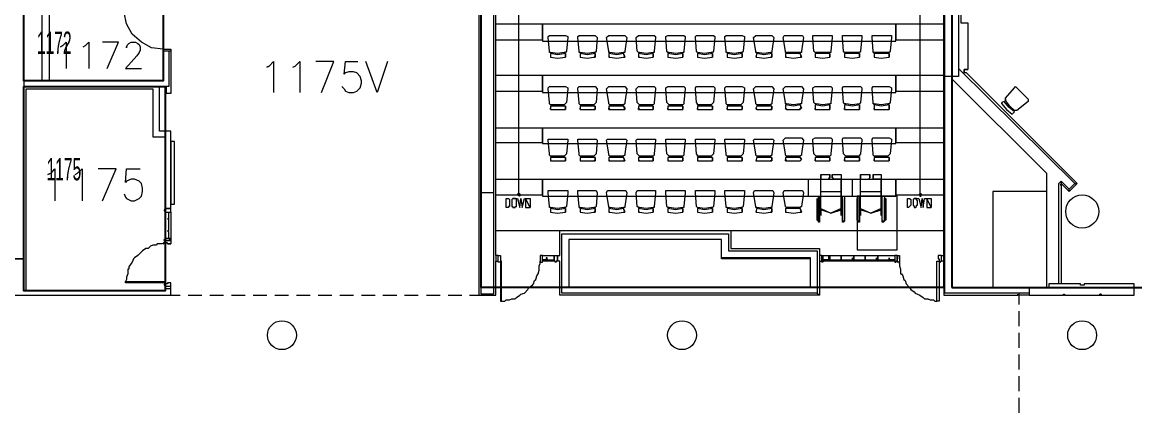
# Model space of a CAD drawing. Header units: metres. Extents: x 3 to 116, y 0 to 119.
# Drawn here: x 27.51 to 52.48, y 50.05 to 58.81 of the extents above; entities that cross this region are included whole.
import ezdxf

# ---------------------------------------------------------------- set-up
doc = ezdxf.new("R2010")
doc.units = ezdxf.units.M
doc.layers.add('PDF_Geometry', color=7, linetype='Continuous', transparency=0.8)
doc.styles.get("Standard").update_dxf_attribs({"font": 'arial.ttf', "width": 0.5, "height": 0.5})

msp = doc.modelspace()

# ---------------------------------------------------------------- linework, layer by layer
for points in [[(37.806, 70.414), (48.193, 70.414), (48.193, 52.864), (37.806, 52.864)], [(48.372, 52.864), (69.119, 52.864), (69.119, 70.439), (48.372, 70.439)], [(27.548, 59.183), (30.669, 59.183), (30.669, 57.495), (27.548, 57.495)], [(27.548, 57.367), (30.72, 57.367), (30.72, 52.788), (27.548, 52.788)]]:
    msp.add_lwpolyline(points, close=True)
at = {"layer": 'PDF_Geometry', "lineweight": 5}
for points in [[(48.219, 70.414), (52.465, 70.414), (52.465, 70.465), (37.755, 70.465), (37.755, 52.685), (38.139, 52.685), (38.139, 53.453)], [(50.112, 52.736), (48.219, 52.736), (48.219, 57.597), (48.219, 70.414), (39.879, 70.414), (39.879, 69.493), (38.088, 69.493)], [(48.193, 53.581), (48.193, 69.084), (46.3, 69.084), (46.3, 70.081), (40.211, 70.081)], [(51.263, 70.081), (51.34, 70.081), (51.34, 70.056), (51.34, 70.081), (51.263, 70.081), (51.263, 70.056), (50.547, 70.056), (50.547, 70.107), (48.526, 70.107), (48.526, 57.597), (48.219, 57.597)], [(38.139, 53.581), (38.139, 69.16), (40.211, 69.16), (40.16, 69.212), (38.088, 69.212)], [(38.651, 54.937), (38.651, 65.732)], [(47.656, 65.732), (47.656, 54.937)], [(48.73, 65.221), (48.73, 64.197), (48.577, 64.197), (48.577, 58.799), (48.73, 58.799), (48.73, 57.751)], [(30.618, 59.465), (30.797, 59.465), (30.797, 59.183), (27.548, 59.183), (27.548, 53.504)], [(27.548, 57.495), (27.957, 57.495), (27.957, 59.183)], [(28.111, 59.183), (28.111, 57.495), (30.669, 57.495), (30.669, 58.211), (30.413, 58.237), (30.183, 58.365), (29.978, 58.544), (29.85, 58.774), (29.799, 59.03), (29.799, 59.055), (29.799, 59.03), (30.669, 59.03), (30.669, 59.055), (29.799, 59.055)], [(38.139, 58.416), (39.188, 58.416), (39.188, 58.774), (39.188, 58.39), (47.118, 58.39), (47.118, 58.774), (47.118, 58.416), (48.193, 58.416)], [(38.139, 58.774), (39.188, 58.774), (48.193, 58.774)], [(43.972, 58.134), (43.997, 58.134), (43.972, 58.134), (43.972, 58.16), (43.921, 58.467), (43.972, 58.518), (44.33, 58.518), (44.381, 58.467), (44.33, 58.16), (44.33, 58.134), (44.304, 58.134), (44.151, 58.109), (43.997, 58.134)], [(45.302, 58.134), (45.328, 58.134), (45.302, 58.134), (45.277, 58.16), (45.251, 58.467), (45.251, 58.518), (45.686, 58.518), (45.686, 58.467), (45.66, 58.16), (45.66, 58.134), (45.328, 58.134)], [(45.967, 58.134), (45.993, 58.134), (45.967, 58.134), (45.942, 58.16), (45.916, 58.467), (45.916, 58.518), (46.351, 58.518), (46.351, 58.467), (46.325, 58.16), (46.3, 58.134), (45.993, 58.134)], [(46.607, 58.134), (46.632, 58.134), (46.607, 58.134), (46.607, 58.16), (46.581, 58.467), (46.581, 58.518), (47.016, 58.518), (47.016, 58.467), (46.991, 58.16), (46.965, 58.134), (46.632, 58.134)], [(28.418, 58.288), (28.367, 58.262), (28.418, 58.288), (28.494, 58.365), (28.494, 57.776)], [(28.878, 58.262), (28.929, 58.288), (29.006, 58.365), (29.006, 57.776)], [(29.415, 57.776), (29.671, 58.365), (29.313, 58.365)], [(29.85, 58.262), (29.85, 58.237), (29.85, 58.262), (29.876, 58.313), (29.902, 58.339), (29.953, 58.365), (30.055, 58.365), (30.106, 58.339), (30.132, 58.313), (30.157, 58.262), (30.157, 58.186), (30.132, 58.134), (30.081, 58.058), (29.825, 57.776), (30.183, 57.776)], [(30.848, 58.16), (30.669, 58.16), (30.669, 58.211), (30.848, 58.211), (30.848, 57.213), (30.746, 57.213), (30.746, 57.367)], [(30.797, 58.16), (30.797, 57.367), (27.599, 57.367)], [(33.048, 57.827), (32.997, 57.802), (33.048, 57.827), (33.15, 57.93), (33.15, 57.239)], [(33.585, 57.802), (33.637, 57.827), (33.739, 57.93), (33.739, 57.239)], [(34.225, 57.239), (34.506, 57.93), (34.097, 57.93)], [(34.685, 57.367), (34.737, 57.316), (34.762, 57.265), (34.839, 57.239), (34.941, 57.239), (35.018, 57.265), (35.095, 57.341), (35.12, 57.444), (35.12, 57.495), (35.095, 57.597), (35.018, 57.674), (34.941, 57.699), (34.839, 57.699), (34.762, 57.674), (34.737, 57.648), (34.762, 57.93), (35.044, 57.93)], [(35.709, 57.93), (35.478, 57.239), (35.223, 57.93)], [(39.7, 58.109), (39.7, 58.032), (39.7, 58.109), (39.521, 58.083), (39.367, 58.109), (39.367, 58.032), (39.521, 58.006), (39.7, 58.032)], [(40.365, 58.109), (40.365, 58.032), (40.365, 58.109), (40.186, 58.083), (40.032, 58.109), (40.032, 58.032), (40.186, 58.006), (40.339, 58.032), (40.365, 58.032), (40.339, 58.032)], [(41.004, 58.109), (41.03, 58.032), (41.004, 58.109), (40.851, 58.083), (40.672, 58.109), (40.672, 58.032), (40.697, 58.032), (40.672, 58.032), (40.697, 58.032), (40.851, 58.006), (41.004, 58.032), (41.03, 58.032), (41.004, 58.032)], [(41.669, 58.109), (41.669, 58.032), (41.669, 58.109), (41.516, 58.083), (41.337, 58.109), (41.337, 58.032), (41.362, 58.032), (41.337, 58.032), (41.362, 58.032), (41.516, 58.006), (41.669, 58.032)], [(42.335, 58.109), (42.335, 58.032), (42.335, 58.109), (42.181, 58.083), (42.002, 58.109), (42.002, 58.032), (42.181, 58.006), (42.335, 58.032)], [(43, 58.109), (43, 58.032), (43, 58.109), (42.821, 58.083), (42.667, 58.109), (42.667, 58.032), (42.821, 58.006), (43, 58.032)], [(43.665, 58.109), (43.665, 58.032), (43.665, 58.109), (43.486, 58.083), (43.332, 58.109), (43.332, 58.032), (43.486, 58.006), (43.665, 58.032)], [(44.33, 58.109), (44.33, 58.032), (44.33, 58.109), (44.151, 58.083), (43.997, 58.109), (43.972, 58.032), (43.997, 58.032), (43.972, 58.032), (43.997, 58.032), (44.151, 58.006), (44.304, 58.032), (44.33, 58.032), (44.304, 58.032)], [(44.97, 58.109), (44.995, 58.032), (44.97, 58.109), (44.637, 58.109), (44.637, 58.032), (44.663, 58.032), (44.637, 58.032), (44.663, 58.032), (44.816, 58.006), (44.97, 58.032), (44.995, 58.032), (44.97, 58.032)], [(45.635, 58.109), (45.635, 58.032), (45.635, 58.109), (45.302, 58.109), (45.302, 58.032), (45.481, 58.006), (45.635, 58.032)], [(46.3, 58.109), (46.3, 58.032), (46.3, 58.109), (45.967, 58.109), (45.967, 58.032), (46.146, 58.006), (46.3, 58.032)], [(46.965, 58.109), (46.965, 58.032), (46.965, 58.109), (46.632, 58.109), (46.632, 58.032), (46.786, 58.006), (46.965, 58.032)], [(48.526, 57.776), (51.135, 55.192), (51.186, 55.192), (48.705, 57.674), (48.653, 57.674), (48.653, 57.751), (48.73, 57.751), (48.653, 57.751), (48.653, 57.674)], [(38.139, 57.265), (39.188, 57.265), (39.188, 57.623), (39.188, 57.239), (47.118, 57.239), (47.118, 57.623), (47.118, 57.265), (48.193, 57.265)], [(38.139, 57.623), (39.188, 57.623), (48.193, 57.623)], [(50.112, 52.864), (48.372, 52.864), (48.372, 57.546), (50.495, 55.423), (50.495, 52.864)], [(29.032, 57.367), (27.548, 57.367)], [(30.72, 52.89), (30.72, 52.788), (27.599, 52.788), (27.599, 57.316), (30.439, 57.316), (30.439, 56.241), (30.72, 56.241), (30.72, 54.63), (30.848, 54.63), (30.72, 54.63), (30.72, 54.604), (30.695, 54.604), (30.695, 54.578), (30.72, 54.578), (30.72, 54.553), (30.848, 54.553), (30.848, 54.63), (30.848, 56.369), (30.592, 56.369), (30.592, 57.367)], [(45.302, 56.983), (45.328, 56.983), (45.302, 56.983), (45.277, 57.009), (45.251, 57.316), (45.251, 57.341), (45.302, 57.367), (45.66, 57.367), (45.686, 57.341), (45.686, 57.316), (45.66, 57.009), (45.66, 56.983), (45.635, 56.983), (45.481, 56.958), (45.328, 56.983)], [(45.967, 56.983), (45.993, 56.983), (45.967, 56.983), (45.942, 57.009), (45.916, 57.316), (45.916, 57.341), (45.942, 57.367), (46.325, 57.367), (46.351, 57.341), (46.351, 57.316), (46.325, 57.009), (46.3, 56.983), (46.146, 56.958), (45.993, 56.983)], [(46.607, 56.983), (46.632, 56.983), (46.607, 56.983), (46.607, 57.009), (46.581, 57.316), (46.581, 57.341), (46.607, 57.367), (46.965, 57.367), (47.016, 57.341), (47.016, 57.316), (46.991, 57.009), (46.965, 56.983), (46.939, 56.983), (46.786, 56.958), (46.632, 56.983)], [(49.574, 57.085), (49.574, 57.06), (49.574, 57.111), (49.779, 57.341), (49.805, 57.367), (50.086, 57.085), (50.086, 57.034), (49.83, 56.83), (49.779, 56.83), (49.677, 56.932), (49.574, 57.06)], [(39.7, 56.932), (39.7, 56.881), (39.7, 56.932), (39.367, 56.932), (39.367, 56.855), (39.367, 56.881), (39.367, 56.855), (39.7, 56.855), (39.7, 56.881), (39.7, 56.855)], [(40.365, 56.932), (40.365, 56.881), (40.365, 56.932), (40.032, 56.932), (40.032, 56.855), (40.032, 56.881), (40.032, 56.855), (40.365, 56.855), (40.365, 56.881), (40.365, 56.855), (40.339, 56.855)], [(41.004, 56.932), (41.03, 56.881), (41.004, 56.932), (40.672, 56.932), (40.672, 56.855), (40.697, 56.855), (40.672, 56.855), (40.672, 56.881), (40.697, 56.855), (41.03, 56.855), (41.03, 56.881), (41.03, 56.855), (41.004, 56.855)], [(41.669, 56.932), (41.669, 56.881), (41.669, 56.932), (41.337, 56.932), (41.337, 56.855), (41.362, 56.855), (41.337, 56.855), (41.337, 56.881), (41.362, 56.855), (41.669, 56.855), (41.669, 56.881), (41.669, 56.855)], [(42.335, 56.932), (42.335, 56.881), (42.335, 56.932), (42.002, 56.932), (42.002, 56.855), (42.002, 56.881), (42.002, 56.855), (42.335, 56.855), (42.335, 56.881), (42.335, 56.855)], [(43, 56.932), (43, 56.881), (43, 56.932), (42.667, 56.932), (42.667, 56.855), (42.667, 56.881), (42.667, 56.855), (43, 56.855), (43, 56.881), (43, 56.855)], [(43.665, 56.932), (43.665, 56.881), (43.665, 56.932), (43.332, 56.932), (43.332, 56.855), (43.332, 56.881), (43.332, 56.855), (43.665, 56.855), (43.665, 56.881), (43.665, 56.855)], [(44.33, 56.932), (44.33, 56.881), (44.33, 56.932), (43.997, 56.932), (43.972, 56.881), (43.997, 56.855), (43.972, 56.881), (43.997, 56.855), (44.33, 56.855), (44.33, 56.881), (44.33, 56.855), (44.304, 56.855)], [(44.97, 56.958), (44.995, 56.881), (44.97, 56.958), (44.816, 56.932), (44.637, 56.958), (44.637, 56.881), (44.663, 56.855), (44.637, 56.881), (44.663, 56.855), (44.97, 56.855), (44.97, 56.881), (44.995, 56.881), (44.97, 56.881), (44.97, 56.855)], [(45.635, 56.958), (45.635, 56.881), (45.635, 56.958), (45.481, 56.932), (45.302, 56.958), (45.302, 56.855), (45.302, 56.881), (45.302, 56.855), (45.635, 56.855), (45.635, 56.881), (45.635, 56.855)], [(46.3, 56.958), (46.3, 56.881), (46.3, 56.958), (46.146, 56.932), (45.967, 56.958), (45.967, 56.855), (45.967, 56.881), (45.967, 56.855), (46.3, 56.855), (46.3, 56.881), (46.3, 56.855)], [(46.965, 56.958), (46.965, 56.881), (46.965, 56.958), (46.786, 56.932), (46.632, 56.958), (46.632, 56.855), (46.632, 56.881), (46.632, 56.855), (46.965, 56.855), (46.965, 56.881), (46.965, 56.855)], [(38.139, 56.113), (39.188, 56.113), (39.188, 56.446), (39.188, 56.088), (47.118, 56.088), (47.118, 56.446), (47.118, 56.113), (48.193, 56.113)], [(38.139, 56.446), (39.188, 56.446), (48.193, 56.446)], [(39.7, 55.781), (39.7, 55.704), (39.7, 55.781), (39.367, 55.781), (39.367, 55.704), (39.7, 55.704)], [(40.365, 55.781), (40.365, 55.704), (40.365, 55.781), (40.032, 55.781), (40.032, 55.704), (40.365, 55.704), (40.339, 55.704)], [(41.004, 55.781), (41.03, 55.704), (41.004, 55.781), (40.672, 55.781), (40.672, 55.704), (40.697, 55.704), (40.672, 55.704), (41.03, 55.704), (41.004, 55.704)], [(41.669, 55.781), (41.669, 55.704), (41.669, 55.781), (41.337, 55.781), (41.337, 55.704), (41.362, 55.704), (41.337, 55.704), (41.669, 55.704)], [(42.335, 55.781), (42.335, 55.704), (42.335, 55.781), (42.002, 55.781), (42.002, 55.704), (42.335, 55.704)], [(43, 55.781), (43, 55.704), (43, 55.781), (42.667, 55.781), (42.667, 55.704), (43, 55.704)], [(43.665, 55.781), (43.665, 55.704), (43.665, 55.781), (43.332, 55.781), (43.332, 55.704), (43.665, 55.704)], [(44.33, 55.781), (44.33, 55.704), (44.33, 55.781), (43.997, 55.781), (43.972, 55.704), (43.997, 55.704), (43.972, 55.704), (44.33, 55.704), (44.304, 55.704)], [(44.97, 55.781), (44.995, 55.73), (44.97, 55.781), (44.637, 55.781), (44.637, 55.704), (44.663, 55.704), (44.637, 55.704), (44.637, 55.73), (44.663, 55.704), (44.97, 55.704), (44.995, 55.73), (44.97, 55.704)], [(45.635, 55.781), (45.635, 55.73), (45.635, 55.781), (45.302, 55.781), (45.302, 55.704), (45.302, 55.73), (45.302, 55.704), (45.635, 55.704), (45.635, 55.73), (45.635, 55.704)], [(46.3, 55.781), (46.3, 55.73), (46.3, 55.781), (45.967, 55.781), (45.967, 55.704), (45.967, 55.73), (45.967, 55.704), (46.3, 55.704), (46.3, 55.73), (46.3, 55.704)], [(46.965, 55.781), (46.965, 55.73), (46.965, 55.781), (46.632, 55.781), (46.632, 55.704), (46.632, 55.73), (46.632, 55.704), (46.965, 55.704), (46.965, 55.73), (46.965, 55.704)], [(28.162, 55.423), (28.085, 55.397), (28.162, 55.423), (28.239, 55.525), (28.239, 54.809)], [(28.699, 55.397), (28.75, 55.423), (28.853, 55.525), (28.853, 54.809)], [(29.313, 54.809), (29.62, 55.525), (29.211, 55.525)], [(29.799, 54.962), (29.825, 54.885), (29.85, 54.86), (29.953, 54.809), (30.029, 54.809), (30.132, 54.86), (30.183, 54.911), (30.209, 55.013), (30.209, 55.09), (30.183, 55.192), (30.132, 55.244), (30.029, 55.295), (29.953, 55.295), (29.85, 55.244), (29.825, 55.218), (29.85, 55.525), (30.157, 55.525)], [(38.139, 54.937), (39.188, 54.937), (39.188, 55.295), (39.188, 54.911), (47.118, 54.911), (47.118, 55.295), (47.118, 54.937), (48.193, 54.937)], [(38.139, 55.295), (39.188, 55.295), (48.193, 55.295)], [(45.149, 55.295), (45.149, 54.911)], [(45.43, 55.397), (45.609, 55.397), (45.635, 55.397), (45.635, 55.32), (45.609, 55.32), (45.609, 55.295)], [(45.43, 54.63), (45.66, 54.527), (45.43, 54.604), (45.43, 54.476), (45.43, 55.295), (45.43, 55.397), (45.43, 55.295), (45.609, 55.295), (45.635, 55.32), (45.635, 55.397)], [(45.43, 55.397), (45.43, 55.397)], [(45.43, 54.476), (45.43, 54.604), (45.43, 55.295)], [(45.891, 54.63), (45.66, 54.527), (45.891, 54.604), (45.891, 54.476), (45.891, 54.604), (45.891, 55.295), (45.891, 54.476)], [(45.711, 55.295), (45.711, 55.32), (45.686, 55.32), (45.686, 55.397), (45.711, 55.397), (45.891, 55.397), (45.891, 55.295), (45.711, 55.295), (45.686, 55.397), (45.686, 55.32)], [(45.891, 55.397), (45.891, 55.397)], [(46.146, 54.911), (46.146, 55.295)], [(46.325, 55.397), (46.505, 55.397), (46.53, 55.397), (46.53, 55.32), (46.505, 55.295)], [(46.325, 54.63), (46.556, 54.527), (46.325, 54.604), (46.325, 54.476), (46.325, 55.295), (46.325, 55.397), (46.325, 55.295), (46.505, 55.295), (46.53, 55.32), (46.53, 55.397)], [(46.325, 55.397), (46.325, 55.397)], [(46.325, 54.476), (46.325, 54.604), (46.325, 55.295)], [(46.786, 54.63), (46.556, 54.527), (46.786, 54.604), (46.786, 54.476), (46.786, 54.604), (46.786, 55.295), (46.786, 54.476)], [(46.607, 55.295), (46.607, 55.397), (46.786, 55.397), (46.786, 55.295), (46.607, 55.295), (46.607, 55.397), (46.607, 55.32)], [(46.786, 55.397), (46.786, 55.397)], [(50.828, 55.192), (51.007, 55.013), (51.007, 55.064), (50.828, 55.244), (50.828, 52.941), (50.777, 52.941), (50.777, 55.192), (50.828, 55.244)], [(51.186, 55.192), (51.007, 55.013), (51.007, 55.064), (51.135, 55.192)], [(38.088, 54.988), (38.088, 52.711), (37.806, 52.711), (37.806, 54.988)], [(38.676, 54.962), (38.676, 54.937), (38.676, 54.962), (38.651, 54.962), (38.625, 54.937), (38.651, 54.937), (38.651, 54.911), (38.676, 54.937), (38.651, 54.937), (38.676, 54.911), (38.676, 54.937), (38.651, 54.937), (38.676, 54.962), (38.651, 54.937), (38.651, 54.962), (38.625, 54.962), (38.651, 54.937), (38.625, 54.937), (38.651, 54.937), (38.651, 54.911)], [(40.007, 54.655), (40.032, 54.655), (40.007, 54.655), (40.007, 54.681), (39.981, 54.988), (39.981, 55.039), (40.39, 55.039), (40.416, 54.988), (40.39, 54.681), (40.365, 54.655), (40.339, 54.655), (40.186, 54.63), (40.032, 54.655)], [(43.972, 54.655), (43.997, 54.655), (43.972, 54.655), (43.972, 54.681), (43.921, 54.988), (43.946, 55.039), (44.356, 55.039), (44.381, 54.988), (44.33, 54.681), (44.33, 54.655), (44.304, 54.655), (44.151, 54.63), (43.997, 54.655)], [(45.43, 55.013), (45.891, 55.013)], [(46.325, 55.013), (46.786, 55.013)], [(50.495, 55.013), (49.293, 55.013), (49.293, 52.864)], [(38.523, 54.86), (38.497, 54.834), (38.497, 54.681), (38.523, 54.681), (38.523, 54.655), (38.574, 54.655), (38.574, 54.681), (38.6, 54.681), (38.6, 54.834), (38.574, 54.86), (38.523, 54.86), (38.625, 54.86), (38.676, 54.655), (38.702, 54.86), (38.727, 54.655), (38.779, 54.86), (38.804, 54.86), (38.804, 54.655), (38.907, 54.655), (38.804, 54.86), (38.907, 54.86), (38.907, 54.655)], [(45.404, 54.348), (45.404, 54.323), (45.379, 54.323), (45.379, 54.348), (45.353, 54.374), (45.353, 54.86), (45.353, 54.374)], [(45.353, 54.86), (45.353, 54.86)], [(45.967, 54.86), (45.967, 54.374), (45.967, 54.86)], [(46.3, 54.348), (46.3, 54.323), (46.274, 54.323), (46.274, 54.348), (46.249, 54.374), (46.249, 54.86), (46.249, 54.374)], [(46.249, 54.86), (46.249, 54.86)], [(47.528, 54.86), (47.502, 54.834), (47.502, 54.706), (47.528, 54.681), (47.528, 54.655), (47.553, 54.655), (47.579, 54.681), (47.579, 54.706), (47.605, 54.706), (47.605, 54.809), (47.579, 54.834), (47.579, 54.86), (47.528, 54.86), (47.63, 54.86), (47.681, 54.655), (47.707, 54.86), (47.732, 54.655), (47.758, 54.86), (47.809, 54.86), (47.809, 54.655), (47.912, 54.655), (47.809, 54.86), (47.912, 54.86), (47.912, 54.655)], [(30.72, 54.63), (30.848, 54.63)], [(30.72, 53.964), (30.72, 54.553), (30.848, 54.553), (30.848, 53.964)], [(30.771, 54.143), (30.797, 54.143), (30.797, 54.399), (30.771, 54.399), (30.797, 54.399), (30.797, 54.553)], [(39.7, 54.63), (39.7, 54.553), (39.7, 54.63), (39.521, 54.604), (39.367, 54.63), (39.367, 54.553), (39.521, 54.527), (39.7, 54.553)], [(40.365, 54.63), (40.365, 54.553), (40.365, 54.63), (40.186, 54.604), (40.032, 54.63), (40.032, 54.553), (40.186, 54.527), (40.339, 54.553), (40.365, 54.553), (40.339, 54.553)], [(41.004, 54.63), (41.03, 54.553), (41.004, 54.63), (40.851, 54.604), (40.672, 54.63), (40.672, 54.553), (40.697, 54.553), (40.672, 54.553), (40.697, 54.553), (40.851, 54.527), (41.004, 54.553), (41.03, 54.553), (41.004, 54.553)], [(41.669, 54.63), (41.669, 54.553), (41.669, 54.63), (41.516, 54.604), (41.337, 54.63), (41.337, 54.553), (41.362, 54.553), (41.337, 54.553), (41.362, 54.553), (41.516, 54.527), (41.669, 54.553)], [(42.335, 54.63), (42.335, 54.553), (42.335, 54.63), (42.181, 54.604), (42.002, 54.63), (42.002, 54.553), (42.181, 54.527), (42.335, 54.553)], [(43, 54.63), (43, 54.553), (43, 54.63), (42.821, 54.604), (42.667, 54.63), (42.667, 54.553), (42.821, 54.527), (43, 54.553)], [(43.665, 54.63), (43.665, 54.553), (43.665, 54.63), (43.486, 54.604), (43.332, 54.63), (43.332, 54.553), (43.486, 54.527), (43.665, 54.553)], [(44.33, 54.63), (44.33, 54.553), (44.33, 54.63), (44.151, 54.604), (43.997, 54.63), (43.972, 54.553), (43.997, 54.553), (43.972, 54.553), (43.997, 54.553), (44.151, 54.527), (44.304, 54.553), (44.33, 54.553), (44.304, 54.553)], [(44.97, 54.63), (44.995, 54.553), (44.97, 54.63), (44.637, 54.63), (44.637, 54.553), (44.663, 54.553), (44.637, 54.553), (44.663, 54.553), (44.816, 54.527), (44.97, 54.553), (44.995, 54.553), (44.97, 54.553)], [(45.43, 54.604), (45.43, 54.604)], [(45.43, 54.476), (45.43, 54.476)], [(45.891, 54.476), (45.891, 54.476)], [(46.325, 54.604), (46.325, 54.604)], [(46.325, 54.476), (46.325, 54.476)], [(46.786, 54.476), (46.786, 54.476)], [(45.353, 54.374), (45.353, 54.374)], [(45.967, 54.348), (45.942, 54.323), (45.916, 54.323), (45.916, 54.348)], [(45.967, 54.374), (45.967, 54.374)], [(46.249, 54.374), (46.249, 54.374)], [(46.863, 54.348), (46.837, 54.323), (46.812, 54.323), (46.812, 54.348)], [(46.863, 54.374), (46.863, 54.374)], [(30.848, 53.913), (30.695, 53.913), (30.695, 53.939), (30.72, 53.939), (30.72, 53.964), (30.848, 53.964), (30.848, 53.913), (30.797, 53.964), (30.797, 54.118), (30.771, 54.118)], [(38.139, 54.143), (39.572, 54.143), (43.409, 54.143), (43.409, 53.734), (45.404, 53.734), (45.404, 53.581)], [(45.353, 52.736), (39.623, 52.736), (39.623, 54.067), (43.358, 54.067), (43.358, 53.683), (45.353, 53.683), (45.353, 52.736), (45.404, 52.685), (39.572, 52.685), (39.572, 53.453), (39.521, 53.453), (39.521, 53.581), (39.572, 53.581), (39.572, 54.143)], [(43.409, 54.143), (48.193, 54.143)], [(30.669, 53.837), (30.72, 53.862), (30.643, 53.837), (30.541, 53.837), (30.515, 53.811), (30.439, 53.811), (30.388, 53.785), (30.336, 53.734), (30.285, 53.734), (30.209, 53.683), (30.106, 53.581), (30.029, 53.53), (30.004, 53.504), (29.978, 53.427), (29.953, 53.402), (29.902, 53.325), (29.902, 53.274), (29.876, 53.274), (29.876, 53.171), (29.85, 53.095), (29.85, 53.043), (29.825, 52.992)], [(30.771, 53.837), (30.848, 53.837), (30.771, 53.837), (30.771, 53.862), (30.695, 53.862), (30.695, 53.888), (30.72, 53.888), (30.72, 53.913), (30.848, 53.913), (30.848, 53.837)], [(27.215, 53.453), (27.215, 52.685), (30.848, 52.685), (30.848, 52.89)], [(38.241, 52.557), (38.267, 52.557), (38.267, 53.453), (38.241, 53.453), (38.241, 52.557), (38.344, 52.557), (38.369, 52.583), (38.446, 52.583), (38.497, 52.609), (38.574, 52.609), (38.6, 52.634), (38.676, 52.685), (38.702, 52.711), (38.779, 52.736), (38.855, 52.813), (38.881, 52.864), (38.958, 52.916), (38.983, 52.941), (39.009, 53.018), (39.034, 53.043), (39.06, 53.12), (39.086, 53.171), (39.111, 53.248), (39.111, 53.35), (39.137, 53.402), (39.137, 53.453)], [(39.188, 53.581), (39.444, 53.581), (39.444, 53.453), (39.188, 53.453), (39.29, 53.478), (39.444, 53.478)], [(39.29, 53.478), (39.29, 53.53), (39.265, 53.53), (39.265, 53.478), (39.188, 53.478)], [(39.521, 53.453), (39.521, 53.581), (39.521, 53.453), (39.495, 53.453), (39.495, 53.427), (39.469, 53.427), (39.469, 53.453), (39.444, 53.453), (39.444, 53.581), (39.521, 53.581)], [(45.404, 53.453), (45.456, 53.453), (45.456, 53.581), (45.456, 53.453), (45.456, 53.581), (45.481, 53.581), (45.481, 53.427), (45.456, 53.427), (45.456, 53.453)], [(45.456, 53.581), (45.404, 53.581), (45.404, 52.685)], [(45.609, 53.53), (45.609, 53.478), (45.481, 53.478), (45.609, 53.478), (45.635, 53.453), (45.481, 53.453), (45.481, 53.581), (45.635, 53.581), (45.635, 53.478), (45.891, 53.478), (45.891, 53.53), (45.891, 53.453), (45.609, 53.453), (45.609, 53.581), (45.891, 53.581), (45.891, 53.478), (46.146, 53.478), (46.146, 53.53), (46.146, 53.478), (46.172, 53.453), (45.891, 53.453), (45.891, 53.581), (46.172, 53.581), (46.172, 53.478), (46.428, 53.478), (46.428, 53.53), (46.428, 53.453), (46.172, 53.453), (46.172, 53.581), (46.428, 53.581), (46.428, 53.478), (46.684, 53.478), (46.684, 53.53), (46.684, 53.478), (46.709, 53.453), (46.428, 53.453), (46.428, 53.581), (46.709, 53.581), (46.709, 53.478), (46.965, 53.478), (46.965, 53.53), (46.965, 53.453), (46.709, 53.453), (46.709, 53.581), (46.965, 53.581), (47.093, 53.581), (47.093, 53.453), (46.965, 53.453), (46.965, 53.478), (47.093, 53.478), (46.965, 53.478), (46.965, 53.53)], [(47.144, 53.581), (47.144, 53.453), (47.144, 53.581), (47.093, 53.581), (47.093, 53.427), (47.118, 53.427), (47.118, 53.453), (47.144, 53.453)], [(47.195, 53.504), (47.195, 53.581), (47.195, 53.427), (47.144, 53.427), (47.144, 53.581), (47.195, 53.581)], [(47.195, 53.402), (47.195, 53.453), (47.195, 53.35), (47.221, 53.274), (47.221, 53.171), (47.246, 53.171), (47.272, 53.12), (47.298, 53.043), (47.323, 53.018), (47.349, 52.941), (47.425, 52.864), (47.451, 52.813), (47.528, 52.762), (47.553, 52.736), (47.656, 52.685), (47.732, 52.634), (47.758, 52.609), (47.835, 52.609), (47.886, 52.583), (47.963, 52.583), (47.988, 52.557), (48.039, 52.557)], [(48.193, 53.453), (48.193, 52.685), (49.856, 52.685)], [(51.34, 52.916), (51.263, 52.916), (51.263, 52.941), (50.547, 52.941), (50.547, 52.864), (50.112, 52.864), (50.112, 52.685), (50.879, 52.685), (50.905, 52.711), (50.905, 52.685), (50.879, 52.685), (50.879, 52.711), (50.905, 52.711), (50.905, 52.685), (51.723, 52.685), (51.723, 52.711), (51.698, 52.711), (51.698, 52.685), (51.698, 52.711), (51.723, 52.711), (51.723, 52.685), (52.465, 52.685), (52.465, 52.941), (51.34, 52.941), (51.34, 52.916), (51.263, 52.916), (51.263, 52.941)], [(30.72, 52.839), (30.848, 52.839)], [(30.848, 52.685), (31.053, 52.685)], [(31.232, 52.685), (31.539, 52.685)], [(31.718, 52.685), (32.025, 52.685)], [(32.204, 52.685), (32.511, 52.685)], [(32.69, 52.685), (32.997, 52.685)], [(33.176, 52.685), (33.483, 52.685)], [(33.662, 52.685), (33.969, 52.685)], [(34.148, 52.685), (34.455, 52.685)], [(34.634, 52.685), (34.941, 52.685)], [(35.12, 52.685), (35.427, 52.685)], [(35.606, 52.685), (35.913, 52.685)], [(36.092, 52.685), (36.399, 52.685)], [(36.579, 52.685), (36.886, 52.685)], [(37.065, 52.685), (37.372, 52.685)], [(37.551, 52.685), (37.755, 52.685)], [(50.112, 52.711), (50.112, 52.685), (49.856, 52.685), (49.856, 52.711)], [(49.881, 52.481), (49.881, 52.736)], [(49.881, 51.995), (49.881, 52.327)], [(49.881, 51.508), (49.881, 51.841)], [(49.881, 51.022), (49.881, 51.355)], [(49.881, 50.536), (49.881, 50.869)], [(49.881, 50.05), (49.881, 50.383)]]:
    msp.add_lwpolyline(points, dxfattribs=at)
for points in [[(38.088, 70.414), (38.088, 54.988), (37.806, 54.988), (37.806, 70.414)], [(39.367, 58.134), (39.341, 58.134), (39.341, 58.16), (39.316, 58.467), (39.316, 58.493), (39.341, 58.518), (39.7, 58.518), (39.751, 58.493), (39.751, 58.467), (39.725, 58.16), (39.7, 58.134), (39.674, 58.134), (39.521, 58.109)], [(40.032, 58.134), (40.007, 58.134), (40.007, 58.16), (39.981, 58.467), (39.981, 58.493), (40.007, 58.518), (40.365, 58.518), (40.416, 58.467), (40.39, 58.16), (40.365, 58.134), (40.339, 58.134), (40.186, 58.109)], [(40.697, 58.134), (40.672, 58.134), (40.672, 58.16), (40.621, 58.467), (40.646, 58.493), (40.672, 58.518), (41.03, 58.518), (41.081, 58.467), (41.03, 58.16), (41.03, 58.134), (41.004, 58.134), (40.851, 58.109)], [(41.362, 58.134), (41.337, 58.134), (41.311, 58.16), (41.286, 58.467), (41.337, 58.518), (41.695, 58.518), (41.721, 58.493), (41.721, 58.467), (41.695, 58.16), (41.695, 58.134), (41.669, 58.134), (41.516, 58.109)], [(42.028, 58.134), (42.002, 58.134), (41.976, 58.16), (41.951, 58.467), (41.951, 58.493), (42.002, 58.518), (42.36, 58.518), (42.386, 58.493), (42.386, 58.467), (42.36, 58.16), (42.36, 58.134), (42.335, 58.134), (42.181, 58.109)], [(42.667, 58.134), (42.642, 58.16), (42.616, 58.467), (42.616, 58.493), (42.642, 58.518), (43.025, 58.518), (43.051, 58.493), (43.051, 58.467), (43.025, 58.16), (43, 58.134), (42.974, 58.134), (42.821, 58.109)], [(43.332, 58.134), (43.307, 58.134), (43.307, 58.16), (43.281, 58.467), (43.281, 58.493), (43.307, 58.518), (43.665, 58.518), (43.716, 58.493), (43.716, 58.467), (43.69, 58.16), (43.665, 58.134), (43.639, 58.134), (43.486, 58.109)], [(44.663, 58.134), (44.637, 58.134), (44.637, 58.16), (44.586, 58.467), (44.611, 58.518), (45.021, 58.518), (45.046, 58.467), (44.995, 58.16), (44.995, 58.134)], [(39.367, 56.958), (39.341, 56.983), (39.341, 57.009), (39.316, 57.316), (39.316, 57.341), (39.341, 57.367), (39.7, 57.367), (39.751, 57.341), (39.751, 57.316), (39.725, 57.009), (39.674, 56.958)], [(40.032, 56.958), (40.007, 56.983), (40.007, 57.009), (39.981, 57.316), (39.981, 57.341), (40.007, 57.367), (40.365, 57.367), (40.416, 57.316), (40.39, 57.009), (40.339, 56.958)], [(40.697, 56.958), (40.672, 56.983), (40.672, 57.009), (40.621, 57.316), (40.672, 57.367), (41.03, 57.367), (41.081, 57.316), (41.03, 57.009), (41.03, 56.983), (41.004, 56.958)], [(41.362, 56.958), (41.311, 57.009), (41.286, 57.316), (41.311, 57.341), (41.337, 57.367), (41.695, 57.367), (41.721, 57.341), (41.721, 57.316), (41.695, 57.009), (41.695, 56.983), (41.669, 56.958)], [(42.028, 56.958), (41.976, 57.009), (41.951, 57.316), (41.951, 57.341), (42.002, 57.367), (42.36, 57.367), (42.386, 57.341), (42.386, 57.316), (42.36, 57.009), (42.36, 56.983), (42.335, 56.958)], [(42.667, 56.958), (42.667, 56.983), (42.642, 57.009), (42.616, 57.316), (42.616, 57.341), (42.642, 57.367), (43.025, 57.367), (43.051, 57.341), (43.051, 57.316), (43.025, 57.009), (42.974, 56.958)], [(43.332, 56.958), (43.307, 56.983), (43.307, 57.009), (43.281, 57.316), (43.281, 57.341), (43.307, 57.367), (43.665, 57.367), (43.716, 57.341), (43.716, 57.316), (43.69, 57.009), (43.639, 56.958)], [(43.997, 56.958), (43.972, 56.983), (43.972, 57.009), (43.921, 57.316), (43.972, 57.367), (44.33, 57.367), (44.381, 57.316), (44.33, 57.009), (44.33, 56.983), (44.304, 56.958)], [(44.663, 56.983), (44.637, 56.983), (44.637, 57.009), (44.586, 57.316), (44.637, 57.367), (44.995, 57.367), (45.046, 57.316), (44.995, 57.009), (44.995, 56.983), (44.97, 56.983), (44.816, 56.958)], [(49.728, 56.753), (49.779, 56.804), (49.651, 56.906), (49.549, 57.034), (49.498, 57.009), (49.498, 56.983), (49.498, 57.009), (49.498, 56.983), (49.6, 56.855)], [(39.367, 55.806), (39.341, 55.832), (39.341, 55.858), (39.316, 56.165), (39.316, 56.19), (39.751, 56.19), (39.751, 56.165), (39.725, 55.858), (39.674, 55.806)], [(40.032, 55.806), (40.007, 55.832), (40.007, 55.858), (39.981, 56.165), (39.981, 56.19), (40.39, 56.19), (40.416, 56.165), (40.39, 55.858), (40.339, 55.806)], [(40.697, 55.806), (40.672, 55.832), (40.672, 55.858), (40.621, 56.165), (40.646, 56.19), (41.055, 56.19), (41.081, 56.165), (41.03, 55.858), (41.03, 55.832), (41.004, 55.806)], [(41.362, 55.806), (41.311, 55.858), (41.286, 56.165), (41.311, 56.19), (41.721, 56.19), (41.721, 56.165), (41.695, 55.858), (41.695, 55.832), (41.669, 55.806)], [(42.028, 55.806), (41.976, 55.858), (41.951, 56.165), (41.951, 56.19), (42.386, 56.19), (42.386, 56.165), (42.36, 55.858), (42.36, 55.832), (42.335, 55.806)], [(42.667, 55.806), (42.667, 55.832), (42.642, 55.858), (42.616, 56.165), (42.616, 56.19), (43.051, 56.19), (43.051, 56.165), (43.025, 55.858), (42.974, 55.806)], [(43.332, 55.806), (43.307, 55.832), (43.307, 55.858), (43.281, 56.165), (43.281, 56.19), (43.716, 56.19), (43.716, 56.165), (43.69, 55.858), (43.639, 55.806)], [(43.997, 55.806), (43.972, 55.832), (43.972, 55.858), (43.921, 56.165), (43.946, 56.19), (44.356, 56.19), (44.381, 56.165), (44.33, 55.858), (44.33, 55.832), (44.304, 55.806)], [(44.663, 55.806), (44.637, 55.832), (44.637, 55.858), (44.586, 56.165), (44.637, 56.216), (44.995, 56.216), (45.046, 56.165), (44.995, 55.858), (44.995, 55.832), (44.97, 55.806)], [(45.328, 55.806), (45.277, 55.858), (45.251, 56.165), (45.251, 56.19), (45.302, 56.216), (45.66, 56.216), (45.686, 56.19), (45.686, 56.165), (45.66, 55.858), (45.66, 55.832), (45.635, 55.806)], [(45.993, 55.806), (45.942, 55.858), (45.916, 56.165), (45.916, 56.19), (45.942, 56.216), (46.325, 56.216), (46.351, 56.19), (46.351, 56.165), (46.325, 55.858), (46.3, 55.832), (46.3, 55.806)], [(46.632, 55.806), (46.607, 55.832), (46.607, 55.858), (46.581, 56.165), (46.581, 56.19), (46.607, 56.216), (46.965, 56.216), (47.016, 56.19), (47.016, 56.165), (46.991, 55.858), (46.939, 55.806)], [(30.925, 54.732), (30.925, 56.139), (30.848, 56.139), (30.848, 54.732)], [(50.802, 55.167), (50.828, 55.167), (50.828, 55.192)], [(39.367, 54.655), (39.341, 54.655), (39.341, 54.681), (39.316, 54.988), (39.316, 55.039), (39.751, 55.039), (39.751, 54.988), (39.725, 54.681), (39.7, 54.655), (39.674, 54.655), (39.521, 54.63)], [(40.697, 54.655), (40.672, 54.655), (40.672, 54.681), (40.621, 54.988), (40.646, 55.039), (41.055, 55.039), (41.081, 54.988), (41.03, 54.681), (41.03, 54.655), (41.004, 54.655), (40.851, 54.63)], [(41.362, 54.655), (41.337, 54.655), (41.311, 54.681), (41.286, 54.988), (41.311, 55.039), (41.721, 55.039), (41.721, 54.988), (41.695, 54.681), (41.695, 54.655), (41.669, 54.655), (41.516, 54.63)], [(42.028, 54.655), (42.002, 54.655), (41.976, 54.681), (41.951, 54.988), (41.951, 55.039), (42.386, 55.039), (42.386, 54.988), (42.36, 54.681), (42.36, 54.655), (42.335, 54.655), (42.181, 54.63)], [(42.667, 54.655), (42.642, 54.681), (42.616, 54.988), (42.616, 55.039), (43.051, 55.039), (43.051, 54.988), (43.025, 54.681), (43, 54.655), (42.974, 54.655), (42.821, 54.63)], [(43.332, 54.655), (43.307, 54.655), (43.307, 54.681), (43.281, 54.988), (43.281, 55.039), (43.716, 55.039), (43.716, 54.988), (43.69, 54.681), (43.665, 54.655), (43.639, 54.655), (43.486, 54.63)], [(44.663, 54.655), (44.637, 54.681), (44.586, 54.988), (44.611, 55.039), (45.021, 55.039), (45.046, 54.988), (44.995, 54.681), (44.97, 54.655)], [(47.681, 54.962), (47.681, 54.937), (47.681, 54.962), (47.656, 54.962), (47.63, 54.937), (47.656, 54.937), (47.656, 54.911), (47.681, 54.937), (47.656, 54.937), (47.656, 54.962), (47.656, 54.911), (47.681, 54.911), (47.656, 54.937), (47.681, 54.937), (47.681, 54.962), (47.656, 54.937)], [(38.369, 54.655), (38.369, 54.86), (38.42, 54.86), (38.446, 54.834), (38.446, 54.681), (38.42, 54.681), (38.42, 54.655)], [(45.404, 54.885), (45.404, 54.348), (45.379, 54.348), (45.379, 54.911), (45.404, 54.911)], [(45.916, 54.885), (45.916, 54.911), (45.942, 54.911), (45.967, 54.885), (45.967, 54.348), (45.916, 54.348)], [(47.144, 53.709), (47.144, 54.911), (46.249, 54.911), (46.249, 53.709)], [(46.3, 54.885), (46.3, 54.348), (46.274, 54.348), (46.274, 54.911), (46.3, 54.911)], [(46.812, 54.885), (46.812, 54.911), (46.837, 54.911), (46.863, 54.885), (46.863, 54.348), (46.812, 54.348)], [(46.863, 54.374), (46.863, 54.86), (46.888, 54.86), (46.888, 54.374)], [(47.374, 54.655), (47.374, 54.86), (47.425, 54.86), (47.451, 54.834), (47.451, 54.706), (47.4, 54.655)], [(45.2, 52.864), (45.2, 53.53), (43.204, 53.53), (43.204, 53.939), (39.776, 53.939), (39.776, 52.864)], [(39.776, 53.939), (39.776, 52.864), (45.2, 52.864), (45.2, 53.504), (43.204, 53.504), (43.204, 53.939)], [(27.241, 53.504), (27.548, 53.504)], [(38.19, 53.453), (38.19, 53.581), (38.139, 53.581), (38.139, 53.453)], [(38.19, 53.427), (38.19, 53.581), (38.241, 53.581), (38.241, 53.427)], [(39.188, 53.427), (39.188, 53.581), (39.137, 53.581), (39.137, 53.427)], [(48.039, 52.557), (48.039, 53.453), (48.091, 53.453), (48.091, 52.557)], [(48.065, 53.581), (48.065, 53.504), (48.091, 53.504), (48.091, 53.427), (48.116, 53.427), (48.116, 53.453), (48.142, 53.453), (48.142, 53.581)], [(48.142, 53.453), (48.142, 53.581), (48.193, 53.581), (48.193, 53.453)], [(29.825, 52.967), (29.825, 52.992), (30.72, 52.992), (30.72, 52.967)], [(30.848, 52.967), (30.771, 52.967), (30.771, 52.941), (30.695, 52.941), (30.695, 52.916), (30.72, 52.916), (30.72, 52.89), (30.848, 52.89)]]:
    msp.add_lwpolyline(points, close=True, dxfattribs=at)
for centre, radius in [((51.3, 54.566), 0.372), ((33.338, 51.79), 0.324), ((42.317, 51.79), 0.324), ((51.297, 51.79), 0.324), ((51.297, 51.79), 0.324), ((51.297, 51.79), 0.324)]:
    msp.add_circle(centre, radius, dxfattribs=at)

# ---------------------------------------------------------------- texts
at = {"char_height": 0.5, "attachment_point": 1}
for s, width, insert in [('1172', 1.25404, (27.84, 58.603)), ('1175', 1.25732, (28.056, 55.765))]:
    msp.add_mtext_dynamic_manual_height_columns(s, width=width, gutter_width=2.5, heights=[0], dxfattribs=dict(at, insert=insert))

doc.saveas('drawing.dxf')
